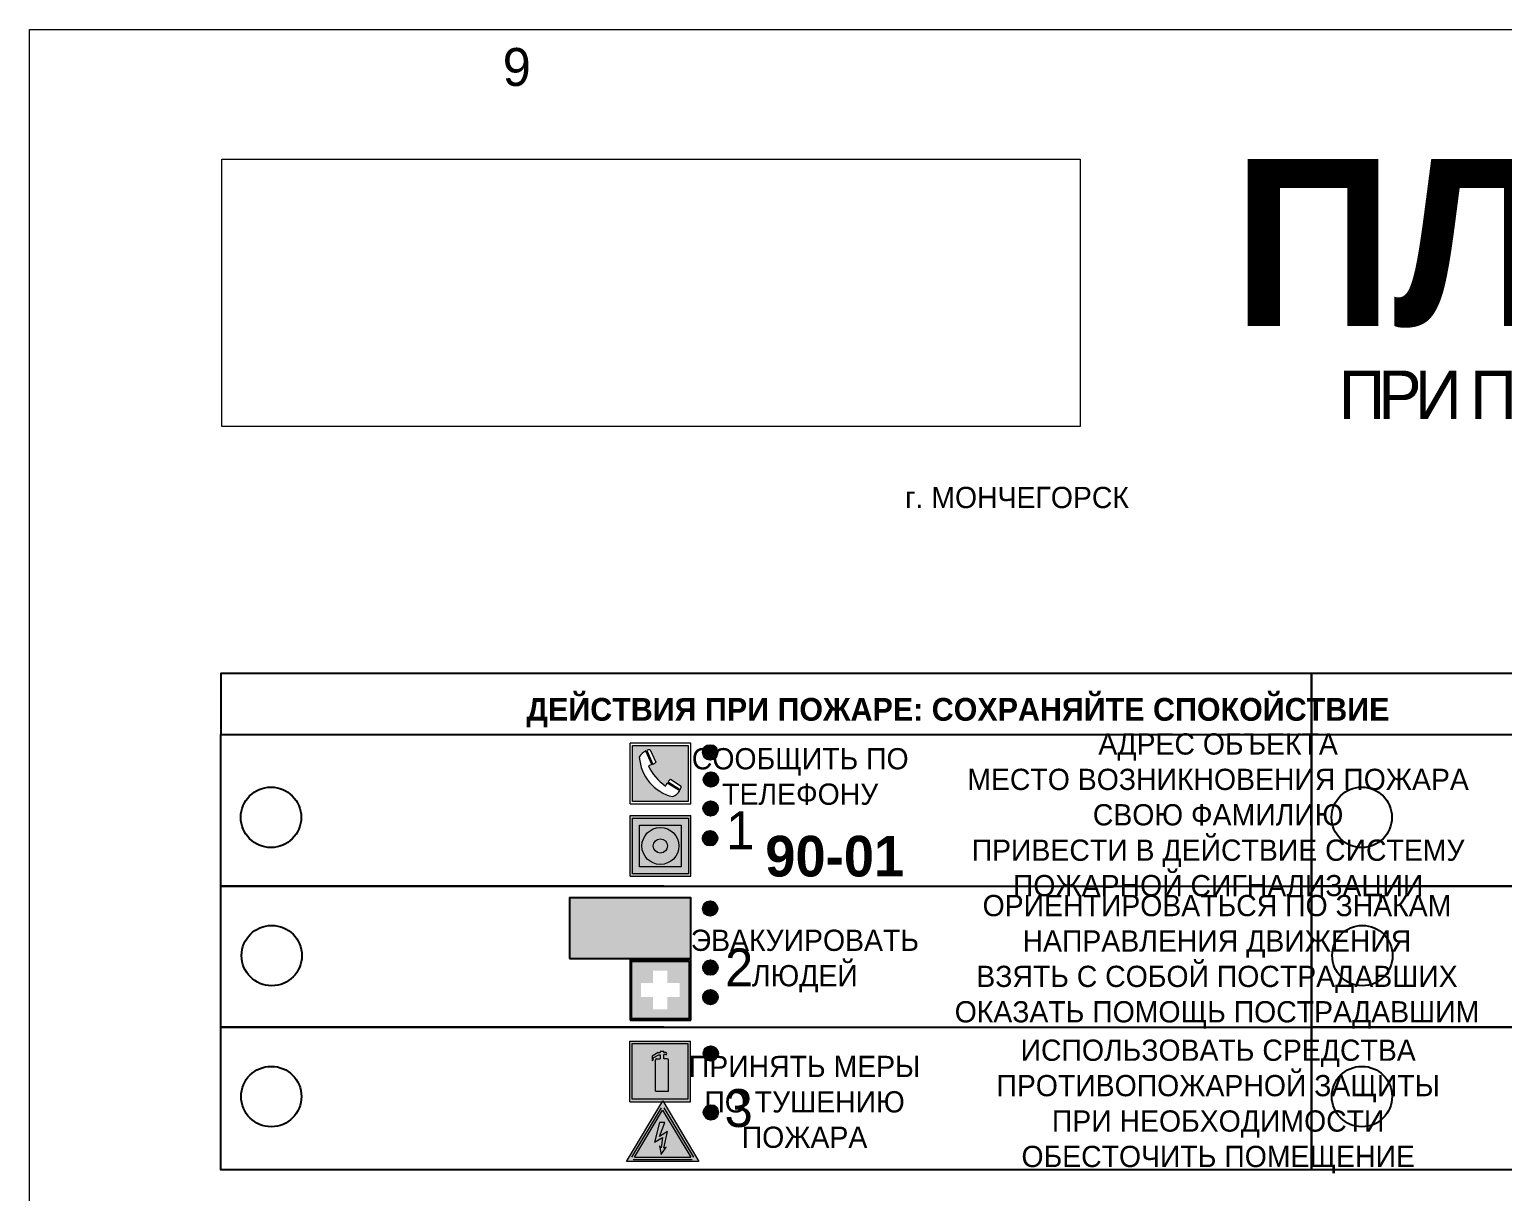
# Model space of a CAD drawing. Header units: millimetres. Extents: x 13810 to 67229, y 12374 to 21950.
# Drawn here: x 35369.8 to 35563.9, y 13942.9 to 14096.1 of the extents above; entities that cross this region are included whole.
import ezdxf

# ---------------------------------------------------------------- set-up
doc = ezdxf.new("R2010")
doc.units = ezdxf.units.MM
doc.styles.add('обычный', font='arial.ttf')
picture_1 = doc.add_image_def('image1.jpg', size_in_pixel=(337, 105))

# ---------------------------------------------------------------- blocks, each defined once
blk = doc.blocks.new('A$C3E6D3DDE')
at = {"lineweight": 5}
h = blk.add_hatch(color=40, dxfattribs=at)
h.paths.add_polyline_path([(24.1, 1.45), (16.46, -11.35), (31.74, -11.35)])
h.paths.add_polyline_path([(24.09, -0.46), (30.03, -10.41), (18.14, -10.41)], flags=16)
h.paths.add_polyline_path([(24.54, -3.08), (23.41, -6.02), (25.13, -5.01), (24.33, -8.5), (24.82, -8.27), (23.79, -9.86), (23.4, -8.04), (23.8, -8.43), (24.04, -6.29), (22.39, -7.25), (23.44, -3.08)], flags=0)
h = blk.add_hatch(color=256, dxfattribs=at)
h.paths.add_polyline_path([(24.37, 0.03, 0.567511), (23.82, 0.03), (17.59, -10.4, 0.582454), (17.86, -10.88), (30.32, -10.88, 0.582149), (30.6, -10.4)])
h.paths.add_polyline_path([(24.09, -0.46), (18.14, -10.41), (30.03, -10.41)], flags=16)
h.paths.add_polyline_path([(24.54, -3.08), (23.41, -6.02), (25.13, -5.01), (24.33, -8.5), (24.82, -8.27), (23.79, -9.86), (23.4, -8.04), (23.8, -8.43), (24.04, -6.29), (22.39, -7.25), (23.44, -3.08)], flags=0)
h = blk.add_hatch(color=40, dxfattribs=at)
h.paths.add_polyline_path([(24.09, -0.46), (18.14, -10.41), (30.03, -10.41)])
h.paths.add_polyline_path([(24.82, -8.27), (23.79, -9.86), (23.4, -8.04), (23.8, -8.43), (24.04, -6.29), (22.39, -7.25), (23.44, -3.08), (24.54, -3.08), (23.41, -6.02), (25.13, -5.01), (24.33, -8.5)], flags=16)
at = {"color": 40, "lineweight": 5}
for p, q in [((16.46, -11.35), (24.1, 1.45)), ((24.1, 1.45), (31.74, -11.35))]:
    blk.add_line(p, q, dxfattribs=at)
at = {"lineweight": 5}
for p, q in [((17.59, -10.4), (23.82, 0.03)), ((24.37, 0.03), (30.6, -10.4)), ((18.14, -10.41), (24.09, -0.46)), ((23.44, -3.08), (22.39, -7.25)), ((23.41, -6.02), (24.54, -3.08)), ((24.54, -3.08), (23.44, -3.08)), ((24.09, -0.46), (30.03, -10.41)), ((25.13, -5.01), (23.41, -6.02)), ((24.33, -8.5), (25.13, -5.01)), ((22.39, -7.25), (24.04, -6.29)), ((23.8, -8.43), (23.4, -8.04)), ((23.4, -8.04), (23.79, -9.86)), ((23.79, -9.86), (24.82, -8.27)), ((24.04, -6.29), (23.8, -8.43)), ((24.82, -8.27), (24.33, -8.5)), ((17.86, -10.88), (30.32, -10.88)), ((18.14, -10.41), (30.03, -10.41))]:
    blk.add_line(p, q, dxfattribs=at)
at = {"color": 50, "lineweight": 5}
blk.add_line((31.74, -11.35), (16.46, -11.35), dxfattribs=at)
blk = doc.blocks.new('A$C456E1F9C')
at = {"lineweight": 5}
h = blk.add_hatch(color=242, dxfattribs=at)
h.paths.add_polyline_path([(0.51, -1.47), (0.51, -13.26), (12.29, -13.26), (12.29, -1.47)])
h.paths.add_polyline_path([(5.42, -4.95, -0.254479), (4.78, -5.4), (3.52, -2.53, -0.209735), (4.23, -2.4)], flags=16)
h.paths.add_polyline_path([(8.53, -8.6), (10.87, -10.17), (10.54, -10.76), (8.03, -9.13, -0.192251)], flags=16)
h.paths.add_polyline_path([(4.61, -5.49, 0.005518), (3.87, -5.72, 0.128647), (7.49, -10.01, 0.00809), (7.83, -9.33), (10.47, -10.97, -0.16736), (8.99, -12.25, -0.327862), (1.95, -3.95, -0.166952), (3.36, -2.62)], flags=16)
at = {"color": 242, "lineweight": 5}
for p, q in [((0, -13.77), (0, -0.97)), ((12.8, -0.97), (0, -0.97)), ((4.61, -5.49), (3.36, -2.62)), ((3.52, -2.53), (4.78, -5.4)), ((4.23, -2.4), (5.42, -4.95)), ((12.8, -13.77), (12.8, -0.97)), ((8.03, -9.13), (10.54, -10.76)), ((10.81, -10.12), (8.53, -8.6)), ((7.83, -9.33), (10.47, -10.97)), ((10.54, -10.76), (10.8, -10.3)), ((10.8, -10.3), (10.81, -10.12)), ((0, -13.77), (12.8, -13.77))]:
    blk.add_line(p, q, dxfattribs=at)
blk.add_lwpolyline([(0.51, -1.47), (12.29, -1.47), (12.29, -13.26), (0.51, -13.26)], close=True, dxfattribs=at)
for centre, radius, start, end in [((4.59, -5.34), 2.99, 114.2845, 152.1974), ((4.02, -3.27), 0.891, 76.3284, 123.7092), ((11.12, -3.31), 9.19, 183.9915, 256.6009), ((14.98, -39.1), 35.17, 107.1487, 108.4135), ((13.86, -0.94), 11.08, 205.5536, 234.8762), ((4.68, -4.59), 0.824, 276.9621, 334.0723), ((8.94, -9.5), 0.989, 114.4092, 157.9388), ((-13.31, 0.8), 23.44, 332.5487, 334.4027), ((7.87, -9.46), 3, 291.9291, 329.9329)]:
    blk.add_arc(centre, radius, start, end, dxfattribs=at)
blk = doc.blocks.new('A$C54414219')
at = {"true_color": 0xffffff}
h = blk.add_hatch(color=7, dxfattribs=at)
h.paths.add_polyline_path([(2.39, -9.45), (2.39, -18.3), (11.23, -18.3), (11.23, -9.45)], flags=0)
h.paths.add_polyline_path([(10.71, -13.87, -1), (2.92, -13.87, -1)], flags=0)
h.paths.add_polyline_path([(8.3, -13.87, -1), (5.33, -13.87, -1)], flags=0)
h.paths.add_polyline_path([(0.41, -7.47), (0.41, -20.27), (13.21, -20.27), (13.21, -7.47)])
h.paths.add_polyline_path([(0.92, -19.77), (12.71, -19.77), (12.71, -7.98), (0.92, -7.98)], flags=16)
h.paths.add_polyline_path([(11.23, -9.45), (11.23, -18.3), (2.39, -18.3), (2.39, -9.45)], flags=0)
at = {"lineweight": 5}
h = blk.add_hatch(color=242, dxfattribs=at)
h.paths.add_polyline_path([(12.71, -7.98), (0.92, -7.98), (0.92, -19.77), (12.71, -19.77)])
h.paths.add_polyline_path([(11.23, -18.3), (2.39, -18.3), (2.39, -9.45), (11.23, -9.45)], flags=16)
h.paths.add_polyline_path([(10.71, -13.87, -1), (2.92, -13.87, -1)], flags=0)
h.paths.add_polyline_path([(8.3, -13.87, -1), (5.33, -13.87, -1)], flags=0)
at = {"true_color": 0xffffff}
h = blk.add_hatch(color=7, dxfattribs=at)
h.paths.add_polyline_path([(2.39, -9.45), (2.39, -18.3), (11.23, -18.3), (11.23, -9.45)])
h.paths.add_polyline_path([(10.71, -13.87, -1), (2.92, -13.87, -1)], flags=16)
h.paths.add_polyline_path([(8.3, -13.87, -1), (5.33, -13.87, -1)], flags=0)
at = {"lineweight": 5}
h = blk.add_hatch(color=242, dxfattribs=at)
h.paths.add_polyline_path([(2.92, -13.87, 1), (10.71, -13.87, 1)])
h.paths.add_polyline_path([(8.3, -13.87, -1), (5.33, -13.87, -1)], flags=16)
at = {"color": 242, "lineweight": 5}
for p, q in [((0.41, -20.27), (0.41, -7.47)), ((0.41, -7.47), (13.21, -7.47)), ((0.41, -7.47), (13.21, -7.47)), ((13.21, -20.27), (13.21, -7.47)), ((0.41, -20.27), (13.21, -20.27))]:
    blk.add_line(p, q, dxfattribs=at)
for points in [[(0.92, -7.98), (12.71, -7.98), (12.71, -19.77), (0.92, -19.77)], [(2.39, -9.45), (11.23, -9.45), (11.23, -18.3), (2.39, -18.3)]]:
    blk.add_lwpolyline(points, close=True, dxfattribs=at)
for radius in [3.89, 1.49]:
    blk.add_circle((6.81, -13.87), radius, dxfattribs=at)
blk = doc.blocks.new('A$C32E8229D')
at = {"true_color": 0xffffff}
blk.add_hatch(color=7, dxfattribs=at).paths.add_polyline_path([(0, 0), (0, -8), (16, -8), (16, 0)])
h = blk.add_hatch(color=126)
h.paths.add_polyline_path([(0.2, -0.2), (15.8, -0.2), (15.8, -7.8), (0.2, -7.8)])
h.paths.add_polyline_path([(13.49, -2.05), (12.08, -2.05), (11.37, -2.63, 0.162397), (11.29, -2.84), (11.29, -3.63), (10.35, -3.63), (10.35, -4.05), (11.68, -4.05), (11.68, -3.48), (12.26, -4.28), (11.29, -5.1), (11.29, -6.78), (11.85, -6.78), (11.85, -5.44), (12.8, -4.64), (12.8, -5.94), (14.46, -5.94), (14.46, -5.39), (13.45, -5.39), (13.45, -3.97), (12.46, -2.59), (13.15, -2.59), (13.69, -3.34), (14.18, -3)], flags=16)
h.paths.add_polyline_path([(10.74, -1.82, 1), (11.8, -1.82, 1)], flags=16)
h.paths.add_polyline_path([(9.39, -3.59), (5.99, -3.59), (6.56, -3.03), (5.91, -3.03), (5.1, -3.83), (5.91, -4.64), (6.56, -4.64), (5.99, -4.09), (9.39, -4.09)], flags=16)
h.paths.add_polyline_path([(4.29, -1.08), (1.72, -1.08), (1.72, -6.6), (4.29, -6.6)], flags=16)
at = {"color": 126}
blk.add_lwpolyline([(16, -8), (0, -8), (0, 0), (16, 0)], close=True, dxfattribs=at)
blk = doc.blocks.new('A$C18900ED3')
h = blk.add_hatch(color=126)
h.paths.add_polyline_path([(-0.18, -0.18), (-7.02, -0.18), (-7.02, -7.02), (-0.18, -7.02)])
h.paths.add_polyline_path([(-5.89, -4.46), (-5.89, -2.77), (-4.46, -2.77), (-4.46, -1.31), (-2.77, -1.31), (-2.77, -2.77), (-1.33, -2.77), (-1.33, -4.46), (-2.77, -4.46), (-2.77, -5.89), (-4.46, -5.89), (-4.46, -4.46)], flags=16)
at = {"color": 126}
for p, q in [((-7.2, 0), (-7.2, -7.2)), ((0, 0), (-7.2, 0)), ((0, -7.2), (0, 0)), ((-7.02, -7.02), (-7.02, -0.18)), ((-7.02, -0.18), (-0.18, -0.18)), ((-0.18, -0.18), (-0.18, -7.02)), ((-7.2, -7.2), (0, -7.2)), ((-0.18, -7.02), (-7.02, -7.02))]:
    blk.add_line(p, q, dxfattribs=at)
blk = doc.blocks.new('A$C3AD82952')
at = {"true_color": 0xf5f5ff}
h = blk.add_hatch(color=7, dxfattribs=at)
h.dxf.hatch_style = 1
h.paths.add_polyline_path([(8.21, 8.73, 0.414214), (7.89, 9.05), (7.22, 9.05), (7.22, 9.92), (7.59, 9.92, 1), (7.57, 10.36), (7.22, 10.36), (7.22, 10.6), (6.43, 10.6), (6.43, 10.36), (6.01, 10.36), (4.74, 9.59), (4.74, 8.69), (4.98, 8.73), (4.98, 9.26), (6.12, 9.91), (6.43, 9.91), (6.43, 9.05), (5.76, 9.05, 0.414214), (5.44, 8.73), (5.44, 2.2), (8.21, 2.2)], flags=0)
h.paths.add_polyline_path([(12.8, 12.8), (0, 12.8), (0, 0), (12.8, 0)])
h.paths.add_polyline_path([(0.51, 12.29), (12.29, 12.29), (12.29, 0.51), (0.51, 0.51)], flags=16)
h.paths.add_polyline_path([(4.74, 9.59), (6.01, 10.36), (6.43, 10.36), (6.43, 10.6), (7.22, 10.6), (7.22, 10.36), (7.59, 10.36, -0.94586), (7.59, 9.92), (7.22, 9.92), (7.22, 9.05), (7.89, 9.05, -0.414214), (8.21, 8.73), (8.21, 2.2), (5.44, 2.2), (5.44, 8.73, -0.414214), (5.76, 9.05), (6.43, 9.05), (6.43, 9.91), (6.12, 9.91), (4.98, 9.26), (4.98, 8.73), (4.74, 8.69)], flags=0)
h = blk.add_hatch(color=242)
h.dxf.hatch_style = 1
h.paths.add_polyline_path([(12.29, 12.29), (0.51, 12.29), (0.51, 0.51), (12.29, 0.51)])
h.paths.add_polyline_path([(4.74, 8.69), (4.74, 9.59), (6.01, 10.36), (6.43, 10.36), (6.43, 10.6), (7.22, 10.6), (7.22, 10.36), (7.59, 10.36, -0.94586), (7.59, 9.92), (7.22, 9.92), (7.22, 9.05), (7.89, 9.05, -0.414214), (8.21, 8.73), (8.21, 2.2), (5.44, 2.2), (5.44, 8.73, -0.414214), (5.76, 9.05), (6.43, 9.05), (6.43, 9.91), (6.12, 9.91), (4.98, 9.26), (4.98, 8.73)], flags=16)
h = blk.add_hatch(color=7, dxfattribs=at)
h.dxf.hatch_style = 1
h.paths.add_polyline_path([(8.21, 8.73, 0.414214), (7.89, 9.05), (7.22, 9.05), (7.22, 9.92), (7.59, 9.92, 1), (7.57, 10.36), (7.22, 10.36), (7.22, 10.6), (6.43, 10.6), (6.43, 10.36), (6.01, 10.36), (4.74, 9.59), (4.74, 8.69), (4.98, 8.73), (4.98, 9.26), (6.12, 9.91), (6.43, 9.91), (6.43, 9.05), (5.76, 9.05, 0.414214), (5.44, 8.73), (5.44, 2.2), (8.21, 2.2)])
at = {"color": 242, "lineweight": 5}
for p, q in [((0, 0), (0, 12.8)), ((0, 12.8), (12.8, 12.8)), ((12.8, 0), (12.8, 12.8)), ((6.01, 10.36), (4.74, 9.59)), ((4.74, 9.59), (4.74, 8.69)), ((4.98, 9.26), (6.12, 9.91)), ((6.01, 10.36), (6.43, 10.36)), ((6.12, 9.91), (6.43, 9.91)), ((7.22, 10.6), (6.43, 10.6)), ((6.43, 10.6), (6.43, 10.36)), ((6.43, 9.91), (6.43, 9.05)), ((7.22, 10.36), (7.22, 10.6)), ((7.59, 10.36), (7.22, 10.36)), ((7.22, 9.05), (7.22, 9.92)), ((7.59, 9.92), (7.22, 9.92)), ((4.74, 8.69), (4.98, 8.73)), ((4.98, 8.73), (4.98, 9.26)), ((5.44, 2.2), (5.44, 8.73)), ((5.76, 9.05), (6.43, 9.05)), ((7.89, 9.05), (7.22, 9.05)), ((8.21, 2.2), (8.21, 8.73)), ((0, 0), (12.8, 0)), ((5.44, 2.2), (8.21, 2.2))]:
    blk.add_line(p, q, dxfattribs=at)
blk.add_lwpolyline([(0.51, 12.29), (12.29, 12.29), (12.29, 0.51), (0.51, 0.51)], close=True, dxfattribs=at)
for centre, radius, start, end in [((7.58, 10.14), 0.223, 273.1875, 86.8125), ((5.76, 8.73), 0.32, 90, 180), ((7.89, 8.73), 0.32, 0, 90)]:
    blk.add_arc(centre, radius, start, end, dxfattribs=at)

msp = doc.modelspace()

# ---------------------------------------------------------------- hatches: boundary and pattern name
at = {"lineweight": 0}
h = msp.add_hatch(color=256, dxfattribs=at)
h.dxf.hatch_style = 1
h.paths.add_polyline_path([(35458.51, 14000.78, 1), (35460.44, 14000.78, 1)])
h = msp.add_hatch(color=256, dxfattribs=at)
h.dxf.hatch_style = 1
h.paths.add_polyline_path([(35458.62, 13997.2, 1), (35460.55, 13997.2, 1)])
h = msp.add_hatch(color=256, dxfattribs=at)
h.dxf.hatch_style = 1
h.paths.add_polyline_path([(35458.58, 13993.39, 1), (35460.51, 13993.39, 1)])
h = msp.add_hatch(color=256, dxfattribs=at)
h.dxf.hatch_style = 1
h.paths.add_polyline_path([(35458.49, 13989.46, 1), (35460.43, 13989.46, 1)])
h = msp.add_hatch(color=256, dxfattribs=at)
h.dxf.hatch_style = 1
h.paths.add_polyline_path([(35458.51, 13980.19, 1), (35460.44, 13980.19, 1)])
h = msp.add_hatch(color=256, dxfattribs=at)
h.dxf.hatch_style = 1
h.paths.add_polyline_path([(35458.55, 13972.41, 1), (35460.48, 13972.41, 1)])
h = msp.add_hatch(color=256, dxfattribs=at)
h.dxf.hatch_style = 1
h.paths.add_polyline_path([(35458.54, 13968.51, 1), (35460.47, 13968.51, 1)])
h = msp.add_hatch(color=256, dxfattribs=at)
h.dxf.hatch_style = 1
h.paths.add_polyline_path([(35458.6, 13961.09, 1), (35460.53, 13961.09, 1)])
h = msp.add_hatch(color=256, dxfattribs=at)
h.dxf.hatch_style = 1
h.paths.add_polyline_path([(35458.6, 13953.32, 1), (35460.54, 13953.32, 1)])

# ---------------------------------------------------------------- linework, layer by layer
at = {"color": 126, "lineweight": 0, "true_color": 0x008754}
msp.add_lwpolyline([(35369.76, 14096.09), (35969.76, 14096.09), (35969.76, 13701.09), (35369.76, 13701.09)], close=True, dxfattribs=at)
msp.add_lwpolyline([(35369.76, 14096.09), (35969.76, 14096.09), (35969.76, 13701.09), (35369.76, 13701.09)], close=True, dxfattribs=at)
msp.add_lwpolyline([(35369.76, 14096.09), (35969.76, 14096.09), (35969.76, 13701.09), (35369.76, 13701.09)], close=True, dxfattribs=at)
msp.add_lwpolyline([(35369.76, 14096.09), (35969.76, 14096.09), (35969.76, 13701.09), (35369.76, 13701.09)], close=True, dxfattribs=at)
for points in [[(35394.97, 14003.14), (35538.73, 14003.14), (35538.73, 14011.19), (35394.97, 14011.19)], [(35538.73, 14003.14), (35682.5, 14003.14), (35682.5, 14011.19), (35538.73, 14011.19)], [(35394.97, 14003.14), (35538.73, 14003.14), (35538.73, 13945.74), (35394.97, 13945.74)], [(35538.73, 14003.14), (35682.5, 14003.14), (35682.5, 13945.74), (35538.73, 13945.74)]]:
    msp.add_lwpolyline(points, close=True)
for points in [[(35453.38, 13983.14), (35394.97, 13983.14), (35538.73, 13983.14)], [(35597.15, 13983.14), (35538.73, 13983.14), (35682.5, 13983.14)], [(35453.38, 13964.57), (35394.97, 13964.57), (35538.73, 13964.57)], [(35597.15, 13964.57), (35538.73, 13964.57), (35682.5, 13964.57)]]:
    msp.add_lwpolyline(points)
for centre, radius in [((35459.48, 14000.78), 0.966), ((35459.58, 13997.2), 0.966), ((35401.59, 13992.22), 3.98), ((35545.36, 13992.22), 3.98), ((35459.54, 13993.39), 0.966), ((35459.46, 13989.46), 0.966), ((35459.47, 13980.19), 0.966), ((35401.69, 13973.99), 3.98), ((35545.45, 13973.99), 3.98), ((35459.51, 13972.41), 0.966), ((35459.51, 13968.51), 0.966), ((35459.56, 13961.09), 0.966), ((35401.63, 13955.41), 3.98), ((35545.39, 13955.41), 3.98), ((35459.57, 13953.32), 0.966)]:
    msp.add_circle(centre, radius)

# ---------------------------------------------------------------- block references
for name, p, xscale, yscale, zscale in [('A$C456E1F9C', (35448.92, 14002.6), 0.625, 0.625, 0.625), ('A$C54414219', (35448.66, 13997.11), 0.625, 0.625, 0.625), ('A$C18900ED3', (35456.92, 13973.47), 1.111111111007631, 1.111111111007631, 1.111111111007631), ('A$C3AD82952', (35448.87, 13954.73), 0.625, 0.625, 0.625), ('A$C3E6D3DDE', (35438.16, 13953.92), 0.625, 0.625, 0.625)]:
    msp.add_blockref(name, p, dxfattribs=dict(xscale=xscale, yscale=yscale, zscale=zscale))
at = {"xscale": -1}
msp.add_blockref('A$C32E8229D', (35456.92, 13981.61), dxfattribs=at)

# ---------------------------------------------------------------- texts
at = {"lineweight": 0, "style": 'обычный'}
for s, insert, char_height, width, attachment_point in [('{\\fProxima Nova Rg|b0|i0|c204|p2;9\\H1.1997x; }', (35433.99, 14091.11), 5, 126.6484, 5), ('{\\fProxima Nova Rg|b1|i0|c204|p2;ПЛАН ЭВАКУАЦИИ}', (35528.38, 14079.01), 22, 493.8901, 1), ('\\pi-8.4,l8.4,t8.4;{\\fProxima Nova Rg|b0|i0|c204|p2;г. МОНЧЕГОРСК\\H1.1997x; }', (35499.93, 14034.37), 2.8, 126.6484, 5), ('{\\fProxima Nova Rg|b1|i0|c204|p2;ДЕЙСТВИЯ ПРИ ПОЖАРЕ: СОХРАНЯЙТЕ СПОКОЙСТВИЕ\\H1.6644x; }', (35492.13, 14006.02), 3, 175.1736, 5), ('\\pi-8.4,l8.4,t8.4;{\\fProxima Nova Rg|b0|i0|c204|p2;АДРЕС ОБЪЕКТА\\PМЕСТО ВОЗНИКНОВЕНИЯ ПОЖАРА \\PСВОЮ ФАМИЛИЮ\\PПРИВЕСТИ В ДЕЙСТВИЕ СИСТЕМУ \\PПОЖАРНОЙ СИГНАЛИЗАЦИИ}', (35526.43, 13992.15), 2.8, 126.6484, 5), ('{\\fProxima Nova Rg|b0|i0|c204|p2;СООБЩИТЬ ПО \\PТЕЛЕФОНУ}', (35471.35, 13997.59), 2.8, 126.6484, 5), ('{\\fProxima Nova Rg|b0|i0|c204|p2;1\\H1.1667x; }', (35463.45, 13990.52), 5, 126.6484, 5), ('{\\fProxima Nova Rg|b1|i0|c204|p2;\\H1.0714x;90-01\\fProxima Nova Rg|b0|i0|c204|p2;\\H0.93331x; \\H1.3449x; }', (35475.9, 13987.06), 5, 126.6484, 5), ('\\pi-8.4,l8.4,t8.4;{\\fProxima Nova Rg|b0|i0|c204|p2;ОРИЕНТИРОВАТЬСЯ ПО ЗНАКАМ \\PНАПРАВЛЕНИЯ ДВИЖЕНИЯ\\PВЗЯТЬ С СОБОЙ ПОСТРАДАВШИХ\\PОКАЗАТЬ ПОМОЩЬ ПОСТРАДАВШИМ}', (35526.28, 13973.18), 2.8, 126.6484, 5), ('{\\fProxima Nova Rg|b0|i0|c204|p2;ЭВАКУИРОВАТЬ \\PЛЮДЕЙ}', (35471.96, 13973.27), 2.8, 126.6484, 5), ('{\\fProxima Nova Rg|b0|i0|c204|p2;2\\H1.1967x; }', (35463.3, 13972.44), 5, 126.6484, 5), ('\\pi-8.4,l8.4,t8.4;{\\fProxima Nova Rg|b0|i0|c204|p2;ИСПОЛЬЗОВАТЬ СРЕДСТВА \\PПРОТИВОПОЖАРНОЙ ЗАЩИТЫ \\PПРИ НЕОБХОДИМОСТИ \\PОБЕСТОЧИТЬ ПОМЕЩЕНИЕ}', (35526.44, 13954.11), 2.8, 126.6484, 5), ('{\\fProxima Nova Rg|b0|i0|c204|p2;ПРИНЯТЬ МЕРЫ \\PПО ТУШЕНИЮ \\PПОЖАРА}', (35471.92, 13954.69), 2.8, 126.6484, 5), ('{\\fProxima Nova Rg|b0|i0|c204|p2;3\\H1.1967x; }', (35463.24, 13953.86), 5, 126.6484, 5)]:
    msp.add_mtext(s, dxfattribs=dict(at, insert=insert, char_height=char_height, width=width, attachment_point=attachment_point))
at = {"color": 0, "lineweight": 0, "insert": (35679.78, 14051.3), "char_height": 8, "width": 449.2158, "attachment_point": 5, "style": 'обычный'}
msp.add_mtext('{\\fArial Black|b1|i0|c204|p34;\\H2x;\\T0.85;  \\fArial Narrow|b0|i0|c204|p34;\\H0.8x;\\W0.9;\\P\\fProxima Nova Rg|b0|i0|c204|p2;\\H0.5x;\\W1;\\C256;ПРИ ПОЖАРЕ  ИЛИ ДРУГИХ ЧРЕЗВЫЧАЙНЫХ СИТУАЦИЯХ  ИЗ ПОМЕЩЕНИЙ \\fProxima Nova Rg|b1|i0|c204|p2;\\H1.25x;\\Pк.2 ЦЭН-1 : ГМО-1, ЭО-1, АБК-3 отм. 0,00}', dxfattribs=at)

# ---------------------------------------------------------------- pictures from other files: only their frames are drawn
at = {"color": 7, "lineweight": 0, "true_color": 0xf5f5ff}
image = msp.add_image(picture_1, insert=(35395.12, 14043.76), size_in_units=(113.11, 35.24), dxfattribs=at)
image.dxf.flags = 7

doc.saveas('drawing.dxf')
